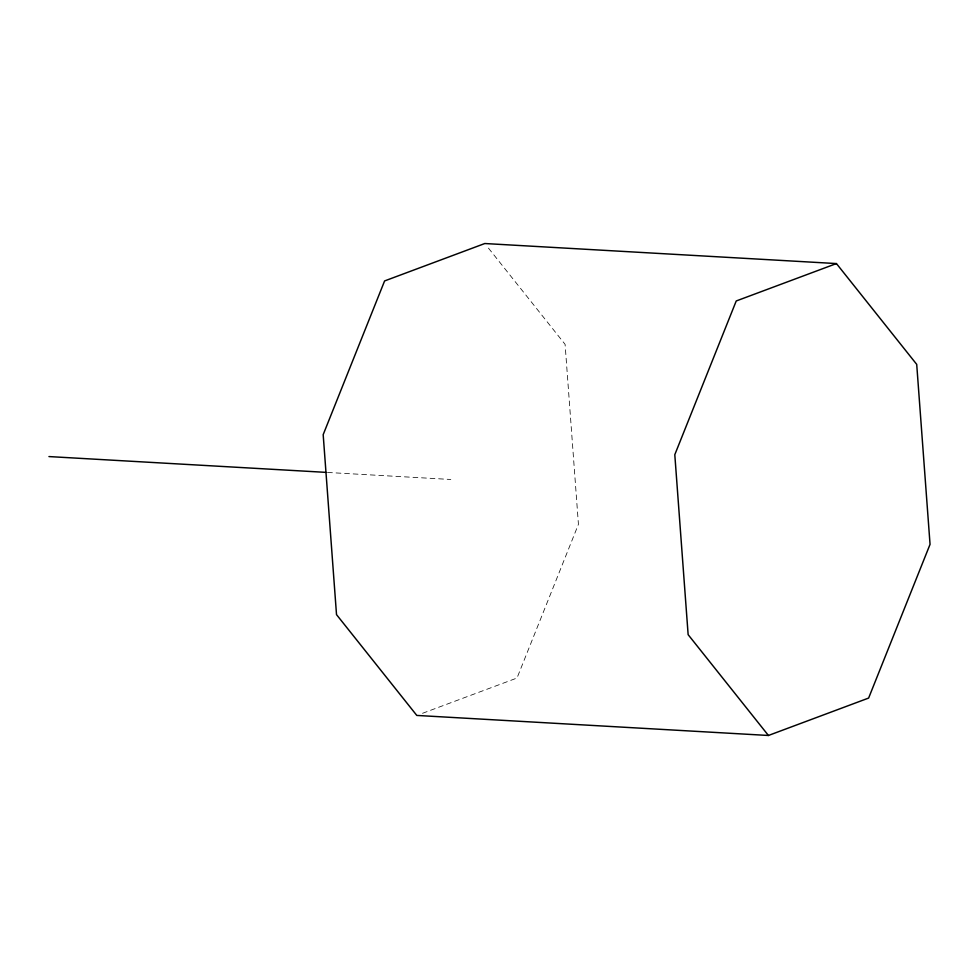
<?xml version="1.0" encoding="UTF-8"?>
<svg xmlns="http://www.w3.org/2000/svg" width="979" height="979" viewBox="0 0 979 979"><rect width="100%" height="100%" fill="white"/><g stroke="black" fill="none" stroke-linecap="round" stroke-linejoin="round"><path stroke-width="0.73" stroke-dasharray="4.89 3.67" d="M422.524 713.299L517.01 678.031L578.43 524.316L565.091 344.339L486.698 245.9M327.512 472.453L450.805 479.477"/><path stroke-width="1.47" d="M836.433 263.571L736.232 300.969L674.8 454.684L688.139 634.661L768.429 735.474L868.63 698.064L930.05 544.348L916.711 364.372L836.433 263.571L484.801 243.526L384.6 280.936L323.18 434.652L336.519 614.628L416.797 715.429L768.429 735.474M48.95 456.569L325.983 472.367"/></g></svg>
